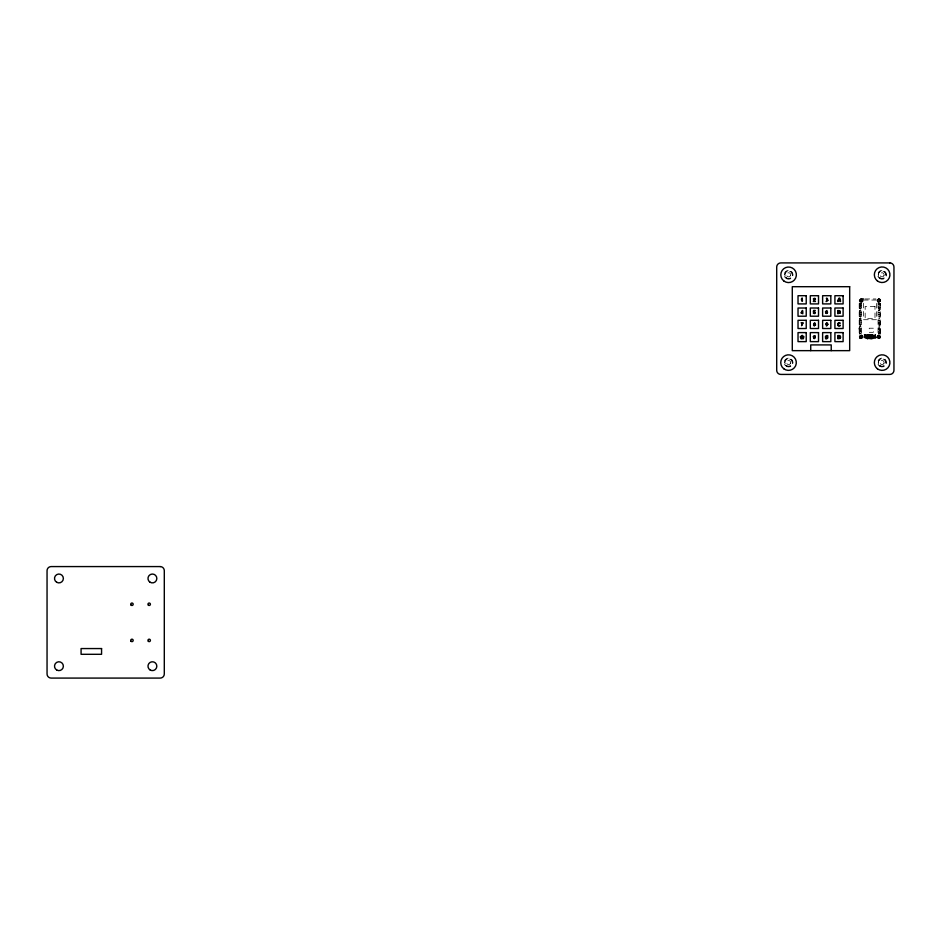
<?xml version="1.0" encoding="UTF-8"?>
<svg xmlns="http://www.w3.org/2000/svg" width="941" height="941" viewBox="0 0 941 941"><rect width="100%" height="100%" fill="white"/><g stroke="black" fill="none" stroke-linecap="round" stroke-linejoin="round"><path stroke-width="0.71" stroke-dasharray="4.71 3.53" d="M865.52 337.066L865.414 337.654L865.861 335.09L865.414 337.654L864.273 337.654M866.967 334.784L867.19 338.948L872.331 338.76M869.39 337.984L869.331 335.102M867.873 338.983L870.319 338.242L869.919 335.772C868.849 339.054 871.072 338.478 870.449 335.772L870.449 337.984M867.543 335.455L871.201 335.772L870.966 338.348L869.472 337.995L869.613 335.772M872.154 335.267L872.225 334.561L867.308 334.561C866.426 338.666 876.389 331.009 872.495 338.642L872.695 334.784L872.578 335.772L866.967 335.772L866.649 338.96L872.907 338.678M873.66 336.713L874.107 337.737L875.259 337.737L875.259 334.455L873.977 334.89L875.612 334.867L875.259 337.737L875.318 337.137M874.095 334.961L874.107 337.737M865.355 336.325L865.391 336.184M867.837 335.372L867.861 334.784M875.201 336.325C875.53 335.043 874.824 337.219 875.212 336.396M867.308 334.561L866.967 335.772L867.379 334.878M868.766 335.608C868.59 333.302 869.39 336.419 867.825 335.608L867.837 334.784M872.472 334.867L872.53 338.642M869.86 335.161L869.86 334.537M867.896 335.361L868.802 335.161M867.155 335.772L867.179 334.784M867.531 336.607C866.367 338.784 869.696 338.56 868.543 335.772M872.001 336.607L871.601 338.148L871.425 336.607C875.777 336.196 869.178 337.807 872.813 337.501M863.92 337.254C866.814 339.183 865.461 333.502 865.873 335.408M875.695 337.043L877.588 337.325L875.612 336.913M875.706 335.172L875.259 334.455L875.424 337.301L873.907 337.325L874.024 334.89L873.66 335.478M870.19 335.067L870.143 337.984M870.178 335.772C870.554 333.89 870.601 335.749 871.707 335.608L871.695 334.784M868.461 337.972L872.142 337.807L871.425 337.925M861.274 303.049C861.991 303.849 859.062 305.66 860.274 303.461M860.509 308.907L859.886 307.907L861.074 308.107L860.662 308.871L859.839 308.519L859.392 303.261L859.392 334.079L860.356 328.433L861.074 328.927L860.509 329.726M859.392 330.338C857.451 326.127 862.521 325.492 860.509 327.644M860.509 333.89C860.345 331.514 859.874 334.62 861.015 332.949M870.401 335.161L870.401 334.537M867.637 338.137L868.096 336.607L866.626 336.549L867.555 337.501M870.096 335.419L870.19 334.537M879.741 310.342L879.094 309.695L878.435 310.342L879.717 310.495L880.129 303.261C883.058 314.812 875.824 305.39 879.741 308.26M865.791 335.408L865.414 334.384L864.273 334.384M868.449 337.948L868.143 334.784L868.425 335.349M873.883 335.067L875.706 335.478M875.212 335.843L874.507 335.514L875.154 335.772M878.941 303.461C877.271 304.778 880.788 305.319 879.917 303.049M865.767 334.984L865.414 334.384L865.791 335.219M871.225 334.902L868.32 335.455M868.155 335.231L868.19 334.561M875.095 335.678L874.142 335.819L874.871 336.619M874.907 335.572L874.236 336.419M859.78 308.26L861.015 307.954M878.859 303.484L879.165 304.743M879.741 329.079L879.165 329.726L878.435 329.079L879.682 328.797L880.129 334.079L879.917 307.213M879.741 333.243C877.306 335.137 879.835 330.338 879.917 334.29M875.612 337.325L873.754 337.325L873.954 334.89M860.509 304.743L860.203 303.484M859.78 326.998L861.074 326.845M859.78 329.079L861.074 328.927M871.919 335.314L871.872 336.255L871.989 335.455M859.603 334.29L859.78 333.243M871.648 338.784L869.696 338.96L870.202 338.231M865.214 335.537L864.532 335.502L865.191 335.619M790.487 275.548L790.64 274.807A2.047 2.047 0 0 0 787.57 273.031A2.047 2.047 0 0 0 787.57 276.583A2.047 2.047 0 0 0 790.64 274.807L790.369 275.831M790.487 363.273L790.64 362.532A2.047 2.047 0 0 0 787.57 360.756A2.047 2.047 0 0 0 787.57 364.308A2.047 2.047 0 0 0 790.64 362.532L790.369 363.555M883.952 275.548L884.117 274.807A2.047 2.047 0 0 0 881.035 273.031A2.047 2.047 0 0 0 881.035 276.583A2.047 2.047 0 0 0 884.117 274.807L883.834 275.831M883.952 363.273L884.117 362.532A2.047 2.047 0 0 0 881.035 360.756A2.047 2.047 0 0 0 881.035 364.308A2.047 2.047 0 0 0 884.117 362.532L883.834 363.555M867.531 337.948L868.225 337.819M878.259 334.29L878.718 332.714L879.717 333.09M875.624 335.196L875.624 335.478M872.154 334.878L872.578 335.772M865.026 335.478L865.002 335.431M869.743 338.348C869.931 337.819 869.496 333.561 868.79 335.372M878.459 303.943L878.259 303.049M864.579 336.537L865.332 336.372L864.532 336.478M874.154 335.843L874.165 336.384M866.614 338.678L866.72 334.784L872.813 334.784L872.989 338.748M872.825 338.936L872.483 334.843M870.202 336.266L870.966 336.184L869.472 336.184M869.825 336.466L870.966 336.184M867.825 336.502L866.732 336.255M860.509 306.825L859.945 305.743L861.015 305.872L859.945 305.743L860.333 306.813L861.074 306.025M860.509 310.989C858.992 310.142 861.003 310.024 861.074 310.189M879.165 306.825C877.941 306.366 879.588 305.472 879.717 306.025M860.509 313.071C861.344 313.565 859.827 310.518 861.074 312.271M860.509 315.153C861.356 315.647 859.815 312.612 861.074 314.353M860.509 317.235L861.074 316.435M879.165 313.071C879.988 311.059 877 313.365 879.717 312.271M860.509 319.317L859.945 318.234L861.015 318.364L859.945 318.234L860.333 319.317L861.074 318.517M879.165 315.153C879.976 313.247 877.012 315.435 879.717 314.353M860.509 321.399C861.286 319.446 858.368 321.893 861.015 320.446M879.165 317.235C877.977 316.776 879.529 315.894 879.717 316.435M860.509 323.481C858.992 322.634 861.003 322.516 861.074 322.681M879.165 319.317C877.941 318.858 879.588 317.976 879.717 318.517M860.509 325.562C861.344 326.056 859.827 323.01 861.074 324.763M879.165 321.399C879.976 319.422 877 321.622 879.717 320.599M879.165 323.481L879.682 322.551L878.6 322.41L878.988 323.481L878.6 322.41L879.717 322.681M879.165 325.562C879.988 323.539 877 325.88 879.717 324.763M860.509 331.808L861.074 331.009M879.165 327.644C879.976 325.739 877.012 327.927 879.717 326.845M879.165 331.808C877.953 331.35 879.576 330.467 879.717 331.009M871.872 335.455L871.331 334.561M867.026 334.808L867.155 338.913M867.673 337.501L866.732 337.501M869.755 335.784L871.201 335.772M864.967 298.956L875.942 298.956M863.52 300.038L876.636 300.038L876.636 319.717L863.52 319.717L863.52 302.849M864.061 334.784L865.696 334.831M869.131 335.137L870.401 335.149M869.425 335.561L870.096 335.561M872.813 336.255L871.707 336.502M864.203 337.066L865.873 336.925M868.543 337.654L868.849 335.772L868.849 337.984M864.967 338.395L875.942 338.395M879.165 308.907L878.6 307.825L879.717 308.107M879.165 310.989L878.6 309.907L879.717 310.189M879.165 329.726L878.6 328.656L879.717 328.927M879.165 333.89L878.506 333.514M871.684 335.361L870.743 335.372L870.731 334.537L870.754 335.608L870.931 334.537M871.907 337.501L871.754 338.96M879.717 303.943L879.317 303.484L879.741 304.096M869.131 335.161L869.131 334.537M861.074 333.408L861.274 334.29M859.603 303.049L859.78 304.096M869.66 335.161L869.66 334.537M868.59 335.161L868.59 334.537M880.317 303.484L880.317 333.855M878.047 303.261L878.047 334.079M870.672 335.772L870.672 337.984M869.331 334.537L869.331 335.314M869.084 335.772L869.084 337.984M861.474 303.261L861.474 334.079M859.204 303.484L859.204 333.855M859.792 314.447C860.074 316.329 859.98 312.753 859.792 314.447M859.792 312.365C860.074 314.247 859.98 310.671 859.792 312.365M859.792 316.529C859.333 317.917 861.58 314.282 859.792 316.529M859.792 324.868C860.086 326.703 859.968 323.339 859.803 324.763M859.792 331.114C859.227 332.373 861.827 329.021 859.792 331.114M872.378 334.784L872.319 335.772L872.378 334.784M874.989 306.378L865.155 306.378L865.155 318.67L874.989 318.67L874.989 306.378M873.342 328.209L869.237 328.209L869.237 332.314L873.342 332.314L873.342 328.209M786.382 366.367A4.423 4.423 0 0 0 793.016 362.532A4.423 4.423 0 0 0 786.382 358.697A4.423 4.423 0 0 0 786.382 366.367M786.382 278.642A4.423 4.423 0 0 0 793.016 274.807A4.423 4.423 0 0 0 786.382 270.973A4.423 4.423 0 0 0 786.382 278.642M879.847 366.367A4.423 4.423 0 0 0 886.493 362.532A4.423 4.423 0 0 0 879.847 358.697A4.423 4.423 0 0 0 879.847 366.367M879.635 278.512A4.423 4.423 0 0 0 886.481 275.054A4.423 4.423 0 0 0 880.07 270.855A4.423 4.423 0 0 0 879.635 278.512M786.264 365.402A3.693 3.693 0 0 0 792.24 363.108A3.693 3.693 0 0 0 787.276 359.086A3.693 3.693 0 0 0 786.264 365.402M879.741 365.402A3.693 3.693 0 0 0 885.704 363.108A3.693 3.693 0 0 0 880.741 359.086A3.693 3.693 0 0 0 879.741 365.402M879.376 277.501A3.893 3.893 0 0 0 885.893 275.737A3.893 3.893 0 0 0 881.117 270.984A3.893 3.893 0 0 0 879.376 277.501M786.264 277.677A3.693 3.693 0 0 0 792.24 275.384A3.693 3.693 0 0 0 787.276 271.361A3.693 3.693 0 0 0 786.264 277.677M879.741 277.677A3.693 3.693 0 0 0 885.704 275.384A3.693 3.693 0 0 0 880.741 271.361A3.693 3.693 0 0 0 879.741 277.677M785.841 277.571A3.893 3.893 0 0 0 792.357 275.807A3.893 3.893 0 0 0 787.582 271.043A3.893 3.893 0 0 0 785.841 277.571M785.77 365.367A3.893 3.893 0 0 0 792.287 363.602A3.893 3.893 0 0 0 787.511 358.839A3.893 3.893 0 0 0 785.77 365.367M879.376 365.367A3.893 3.893 0 0 0 885.893 363.602A3.893 3.893 0 0 0 881.117 358.839A3.893 3.893 0 0 0 879.376 365.367"/><path stroke-width="1.41" d="M860.85 298.956L863.591 298.956M831.232 350.652L831.232 344.912L810.73 344.912L810.73 350.652M877.482 336.455A1.235 1.235 0 0 1 879.376 335.737A1.235 1.235 0 0 1 879.376 337.76A1.235 1.235 0 0 1 877.482 337.043M880.317 336.749A1.635 1.635 0 0 1 879.306 338.266M860.215 338.266A1.635 1.635 0 0 1 859.686 337.913M878.682 298.956A1.635 1.635 0 0 1 880.317 300.591M877.482 300.297A1.235 1.235 0 0 1 879.376 299.579A1.235 1.235 0 0 1 879.376 301.602A1.235 1.235 0 0 1 877.482 300.885M860.415 299.438A1.235 1.235 0 0 1 862.074 300.591A1.235 1.235 0 0 1 860.415 301.743A1.235 1.235 0 0 1 859.921 299.779M825.563 311.636C825.128 316.082 829.868 311.118 826.104 311.718C827.068 310.93 827.774 309.413 825.563 311.636M813.389 336.596C814.153 342.865 816.988 332.585 813.389 336.596M827.833 324.41C826.08 326.986 825.939 325.939 827.292 324.739C823.846 325.739 827.445 320.281 827.833 324.41M840.137 337.09L839.69 338.231L838.325 338.36L838.325 335.878L839.784 336.09L840.137 337.09M840.584 337.101L839.972 338.525L837.902 338.736L837.902 335.502L839.854 335.631L840.584 337.101M815.071 337.113C813.777 341.442 813.73 332.773 815.071 337.113M815.377 312.53L814.753 313.588L813.424 313.306L814.953 312.565L813.295 312.094L813.612 310.436L815.224 310.436L813.753 311.683L815.377 312.53M838.066 324.092C837.349 327.092 841.183 324.292 840.137 325.68A1.235 1.235 0 0 1 839.584 326.045C837.043 326.903 836.984 322.022 839.572 322.822A1.188 1.188 0 0 1 840.231 323.304L838.772 323.175L838.066 324.092M802.52 335.502L802.391 336.878L803.696 336.349L803.955 337.137L802.579 337.443L803.532 338.489L802.861 338.96L802.108 337.772L801.391 338.96L800.732 338.489L801.65 337.443L800.297 337.137L800.556 336.349L801.826 336.878L801.72 335.502L802.52 335.502M815.494 325.068C811.424 328.044 815.082 319.058 815.494 325.068M827.821 300.485C824.034 303.167 827.668 300.297 826.833 299.52C825.422 297.344 827.704 297.615 827.821 300.485M801.567 325.586L803.167 322.81L801.073 322.81L802.661 323.198L801.567 325.586M815.435 299.109L813.847 301.085L815.435 301.461L813.295 301.461L815.024 299.097L813.365 299.144L813.565 298.579L814.835 298.273L815.435 299.109M839.807 312.788L838.231 313.353L838.231 312.236L839.807 312.788M840.242 312.788L837.796 313.729L837.796 310.495L839.807 310.718L840.242 312.788M839.666 311.365L838.231 311.847L838.231 310.871L839.666 311.365M827.28 312.553C825.916 315.082 825.845 310.107 827.28 312.553M827.386 323.916C825.998 326.374 826.045 321.457 827.386 323.916M815.082 325.08C813.612 327.327 813.636 322.834 815.082 325.08M814.953 323.586L813.894 323.563L814.953 323.586M826.833 337.913L826.645 338.854L827.857 337.913L827.657 335.502L827.139 336.455L826.433 336.455L826.633 335.502L825.433 336.455L825.622 338.854L826.833 337.913M826.374 336.784L826.904 337.584L826.374 336.784M839.007 298.638L838.478 300.203L839.572 300.203L839.007 298.638M838.349 300.555C836.596 305.049 839.595 292.028 840.572 301.543L838.349 300.555M802.097 298.191C800.073 298.967 803.508 305.025 802.097 298.191M802.426 311.153L801.414 312.612L802.426 312.612L802.426 311.153M802.508 310.506L801.026 312.977L802.826 313.753L802.508 310.506M889.845 262.915L780.807 262.915A4.105 4.105 0 0 0 776.701 267.021L776.701 370.331A4.105 4.105 0 0 0 780.807 374.424L889.845 374.424A4.105 4.105 0 0 0 893.95 370.331L893.95 267.021A4.105 4.105 0 0 0 889.845 262.915M849.676 286.699L792.287 286.699L792.287 350.652L849.676 350.652L849.676 286.699M806.225 295.709L798.027 295.709L798.027 303.908L806.225 303.908L806.225 295.709M818.517 295.709L810.319 295.709L810.319 303.908L818.517 303.908L818.517 295.709M830.821 295.709L822.622 295.709L822.622 303.908L830.821 303.908L830.821 295.709M843.112 295.709L834.914 295.709L834.914 303.908L843.112 303.908L843.112 295.709M806.225 308.013L798.027 308.013L798.027 316.211L806.225 316.211L806.225 308.013M818.517 308.013L810.319 308.013L810.319 316.211L818.517 316.211L818.517 308.013M830.821 308.013L822.622 308.013L822.622 316.211L830.821 316.211L830.821 308.013M843.112 308.013L834.914 308.013L834.914 316.211L843.112 316.211L843.112 308.013M806.225 320.316L798.027 320.316L798.027 328.515L806.225 328.515L806.225 320.316M818.517 320.316L810.319 320.316L810.319 328.515L818.517 328.515L818.517 320.316M830.821 320.316L822.622 320.316L822.622 328.515L830.821 328.515L830.821 320.316M843.112 320.316L834.914 320.316L834.914 328.515L843.112 328.515L843.112 320.316M806.225 332.608L798.027 332.608L798.027 341.63L806.225 341.63L806.225 332.608M818.517 332.608L810.319 332.608L810.319 341.63L818.517 341.63L818.517 332.608M830.821 332.608L822.622 332.608L822.622 341.63L830.821 341.63L830.821 332.608M843.112 332.608L834.914 332.608L834.914 341.63L843.112 341.63L843.112 332.608M160.193 566.576L51.155 566.576A4.105 4.105 0 0 0 47.05 570.669L47.05 673.979A4.105 4.105 0 0 0 51.155 678.085L160.193 678.085A4.105 4.105 0 0 0 164.299 673.979L164.299 570.669A4.105 4.105 0 0 0 160.193 566.576M101.569 648.561L81.079 648.561L81.079 654.301L101.569 654.301L101.569 648.561M860.886 301.59A1.235 1.235 0 0 0 862.826 300.708A1.235 1.235 0 0 0 861.097 299.473A1.235 1.235 0 0 0 860.886 301.59M860.98 337.819A1.235 1.235 0 0 0 862.826 336.749A1.235 1.235 0 0 0 860.98 335.69A1.235 1.235 0 0 0 860.98 337.819M878.071 337.725A1.235 1.235 0 0 0 880.047 336.925A1.235 1.235 0 0 0 878.365 335.608A1.235 1.235 0 0 0 878.071 337.725M878.129 301.602A1.235 1.235 0 0 0 880.058 300.685A1.235 1.235 0 0 0 878.294 299.485A1.235 1.235 0 0 0 878.129 301.602M877.4 280.924A7.787 7.787 0 0 0 889.857 275.748A7.787 7.787 0 0 0 879.129 267.55A7.787 7.787 0 0 0 877.4 280.924M783.865 280.994A7.787 7.787 0 0 0 796.309 275.807A7.787 7.787 0 0 0 785.594 267.62A7.787 7.787 0 0 0 783.865 280.994M859.992 337.643A1.235 1.235 0 0 0 862.038 337.043A1.235 1.235 0 0 0 860.509 335.572A1.235 1.235 0 0 0 859.992 337.643M783.794 368.79A7.787 7.787 0 0 0 796.251 363.602A7.787 7.787 0 0 0 785.535 355.416A7.787 7.787 0 0 0 783.794 368.79M877.4 368.79A7.787 7.787 0 0 0 889.845 363.602A7.787 7.787 0 0 0 879.129 355.416A7.787 7.787 0 0 0 877.4 368.79M148.478 605.263A1.235 1.235 0 0 0 150.395 604.345A1.235 1.235 0 0 0 148.643 603.146A1.235 1.235 0 0 0 148.478 605.263M148.419 641.374A1.235 1.235 0 0 0 150.395 640.574A1.235 1.235 0 0 0 148.713 639.268A1.235 1.235 0 0 0 148.419 641.374M131.081 641.28A1.235 1.235 0 0 0 133.14 640.727A1.235 1.235 0 0 0 131.622 639.221A1.235 1.235 0 0 0 131.081 641.28M131.234 605.251A1.235 1.235 0 0 0 133.175 604.369A1.235 1.235 0 0 0 131.434 603.134A1.235 1.235 0 0 0 131.234 605.251M56.731 670.027A4.423 4.423 0 0 0 63.365 666.193A4.423 4.423 0 0 0 56.731 662.358A4.423 4.423 0 0 0 56.731 670.027M56.731 582.303A4.423 4.423 0 0 0 63.365 578.468A4.423 4.423 0 0 0 56.731 574.633A4.423 4.423 0 0 0 56.731 582.303M150.195 670.027A4.423 4.423 0 0 0 156.829 666.193A4.423 4.423 0 0 0 150.195 662.358A4.423 4.423 0 0 0 150.195 670.027M149.984 582.173A4.423 4.423 0 0 0 156.829 578.715A4.423 4.423 0 0 0 150.407 574.516A4.423 4.423 0 0 0 149.984 582.173"/></g></svg>
